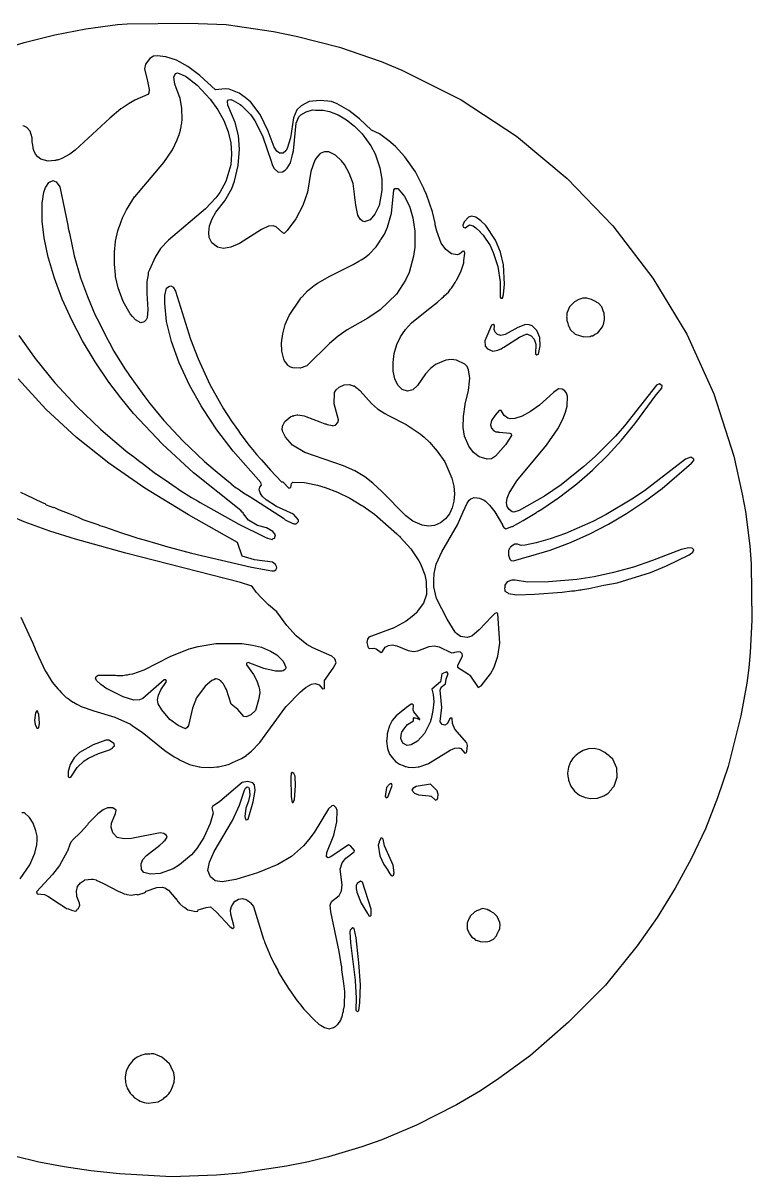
# Model space of a CAD drawing. Header units: millimetres. Extents: x 9 to 291, y 12 to 293.
# Drawn here: x 113 to 290.5, y 11.7 to 292.7 of the extents above; entities that cross this region are included whole.
import ezdxf

# ---------------------------------------------------------------- set-up
doc = ezdxf.new("R2010")
doc.units = ezdxf.units.MM
doc.layers.add('CUT', color=7, linetype='CONTINUOUS')

msp = doc.modelspace()

# ---------------------------------------------------------------- linework, layer by layer
at = {"layer": 'CUT'}
for points in [[(105.6926, 285.7031), (113.2318, 288.0414), (120.7302, 289.8853), (128.2672, 291.3314), (135.9876, 292.3775), (138.3384, 292.5329), (153.3568, 292.7485), (162.4771, 292.3774), (174.0273, 290.6878), (179.5179, 289.5774), (190.0437, 286.8683), (200.2131, 283.3659), (205.2542, 281.2929), (219.6789, 274.0499), (233.1591, 265.1894), (245.5305, 254.914), (256.6409, 243.3456), (266.3969, 230.6391), (274.6458, 216.9472), (281.2814, 202.4098), (286.1076, 187.2209), (288.1959, 178.0384), (288.9654, 173.7919), (290.043, 165.3903), (290.3207, 161.0772), (290.5363, 147.2977), (290.1367, 139.4508), (289.766, 135.7127), (289.2726, 131.9539), (287.7958, 123.9868), (284.7164, 111.6739), (282.1698, 104.0034), (279.2067, 96.5034), (275.7593, 89.1487), (271.8627, 81.9998), (267.4506, 74.9339), (262.6019, 68.0292), (254.8649, 58.4429), (245.8896, 49.3754), (236.6158, 41.2733), (228.8667, 35.6462), (224.4123, 32.6972), (218.5842, 29.305), (208.8446, 24.297), (200.4129, 20.7574), (195.536, 19.0594), (187.3941, 16.6014), (182.484, 15.3664), (177.1619, 14.2899), (165.8393, 12.629), (160.0861, 12.1062), (149.1179, 11.7068), (136.4992, 12.4444), (129.4876, 13.1823), (122.9659, 14.1356), (116.8109, 15.3353), (110.9323, 16.7814)], [(111.9482, 216.6738), (115.5018, 211.6491), (115.5826, 211.5487), (115.9156, 211.0775), (120.7153, 205.1466), (126.0389, 199.3616), (131.8357, 193.8416), (134.1987, 191.8244), (135.3343, 190.8039), (136.3464, 189.991), (138.1093, 188.4861), (140.1901, 186.9041), (141.1014, 186.1723), (142.2853, 185.3113), (144.9061, 183.3188), (146.9852, 181.8932), (147.1608, 181.7655), (147.36, 181.6362), (150.265, 179.6442), (150.5413, 179.4707), (151.1676, 178.9748), (154.0251, 177.1927), (155.4863, 176.364), (156.1353, 175.9563), (165.5566, 170.6781), (171.6614, 167.6727), (171.9921, 167.5609), (172.5619, 167.282), (173.6289, 166.968), (173.9085, 167.1761), (174.2814, 167.2497), (174.3336, 167.4924), (174.3595, 167.5116), (174.3508, 167.5722), (174.4667, 168.1105), (173.832, 168.9238), (172.264, 169.8027), (170.113, 170.3738), (167.8591, 171.6712), (166.6658, 173.2024), (166.621, 173.4567), (166.3404, 173.6199), (166.0392, 174.0063), (154.8061, 182.9369), (154.539, 183.1649), (146.9087, 190.1888), (139.9224, 197.6666), (136.7827, 201.4522), (133.8765, 205.2861), (130.5214, 210.243), (127.473, 215.325), (124.8358, 220.4156), (122.5266, 225.5251), (120.6162, 230.6068), (119.1695, 235.4859), (119.1149, 235.6991), (118.1122, 240.4398), (117.5974, 244.5307), (117.6615, 248.9206), (118.0283, 251.5786), (118.4707, 252.7092), (118.8206, 253.2621), (118.8595, 253.3236), (118.9216, 253.4218), (119.0655, 253.6492), (119.2481, 253.8909), (119.4493, 254.0375), (119.4827, 254.0618), (119.498, 254.073), (119.5629, 254.1202), (120.159, 254.3572), (120.2061, 254.3665), (121.0595, 254.0407), (121.9339, 252.8363), (123.8694, 243.5502), (123.9975, 242.8279), (124.2828, 241.5665), (125.4386, 236.0215), (127.0036, 230.7146), (128.6601, 226.1454), (130.5615, 221.6387), (131.4866, 219.8449), (133.3219, 216.1504), (134.0587, 214.8571), (135.0899, 212.8574), (137.7572, 208.5334), (138.5932, 207.3738), (138.8302, 207.0006), (142.0002, 202.5685), (142.6621, 201.7294), (143.8602, 200.0675), (147.2951, 195.9265), (151.8755, 191.0079), (157.1724, 185.9866), (159.3128, 184.2083), (162.6017, 181.4157), (163.3802, 180.8186), (163.3973, 180.8041), (163.4307, 180.7799), (163.5412, 180.6951), (163.8164, 180.4665), (163.8268, 180.3882), (164.6564, 179.6815), (164.8991, 179.5669), (164.9574, 179.5185), (165.7033, 179.0367), (166.6677, 178.297), (168.4288, 177.2763), (176.392, 172.1331), (176.3938, 172.1229), (176.7933, 171.7542), (178.6983, 170.8324), (178.8734, 170.8581), (179.0535, 170.7696), (179.4795, 170.7634), (179.7363, 170.985), (179.743, 170.986), (179.7573, 171.0031), (179.8158, 171.0537), (179.8496, 171.114), (180.0502, 171.3547), (180.0502, 171.6927), (179.9921, 171.7293), (179.978, 171.8291), (178.8693, 173.105), (174.6868, 175.0165), (172.2238, 176.6172), (171.2429, 177.5351), (170.734, 178.3048), (170.5317, 179.0804), (170.6762, 179.7139), (171.0832, 180.2235), (170.8753, 180.8651), (164.166, 188.5094), (160.162, 193.713), (156.7657, 198.835), (156.3557, 199.5166), (153.5078, 204.5837), (150.9814, 209.9728), (149.0999, 215.1499), (147.9249, 220.0244), (147.4881, 224.4167), (147.5502, 226.4217), (147.9452, 228.1505), (148.4676, 228.617), (148.9444, 228.7138), (149.5462, 228.4242), (150.0775, 227.4617), (153.7641, 215.7265), (155.6055, 210.94), (158.4565, 204.7493), (161.8196, 198.7567), (163.728, 195.8016), (165.4216, 193.4451), (165.9562, 192.6585), (166.3775, 192.1151), (167.9509, 189.9261), (169.3187, 188.3226), (169.4657, 188.1329), (169.9547, 187.577), (170.7993, 186.5868), (171.0523, 186.3288), (173.2574, 183.8214), (175.9524, 181.0122), (176.2788, 181.0006), (177.7584, 179.4922), (178.2445, 179.6052), (178.4082, 180.6425), (178.729, 180.9137), (181.5678, 180.8129), (181.9798, 180.75), (184.7088, 180.1937), (186.5854, 179.6593), (189.5834, 178.514), (192.6089, 177.0305), (195.5333, 175.282), (195.8668, 175.0504), (198.5627, 173.1411), (204.061, 168.3505), (204.3596, 168.0419), (204.5188, 167.8774), (204.6442, 167.7478), (204.8799, 167.5042), (207.4277, 164.7068), (209.3798, 161.8035), (209.7967, 161.0147), (210.8744, 158.3863), (210.875, 158.3835), (210.8767, 158.3766), (210.8803, 158.3615), (210.8862, 158.3366), (211.2017, 156.759), (211.2288, 153.5888), (210.4909, 151.421), (209.2673, 149.712), (208.8899, 149.2122), (208.8499, 149.1593), (208.827, 149.1289), (208.7963, 149.0882), (207.7327, 148.2028), (206.3372, 147.0658), (203.6119, 145.5816), (203.164, 145.3879), (202.9659, 145.3021), (202.9352, 145.2888), (202.9232, 145.2837), (197.2074, 143.1987), (196.8543, 142.704), (196.7619, 141.8831), (197.0707, 140.6007), (197.419, 140.3836), (198.4111, 140.4685), (199.005, 140.3078), (200.2518, 139.4555), (200.5704, 139.6605), (201.1998, 140.7123), (201.997, 141.1391), (202.8796, 141.2971), (204.0145, 141.0333), (206.8294, 139.9028), (208.0764, 139.6727), (209.1815, 139.818), (211.9243, 140.9145), (213.1178, 141.0836), (214.3201, 140.812), (217.3291, 139.3585), (217.8337, 139.4647), (217.9852, 139.4683), (218.1715, 139.5358), (218.9379, 139.6972), (219.4793, 139.6279), (219.8848, 139.1626), (219.9259, 138.5738), (218.7845, 136.2048), (218.788, 135.8645), (221.4762, 134.1477), (221.6836, 133.9966), (221.7627, 133.939), (221.7649, 133.9374), (221.7925, 133.9172), (223.8474, 130.8943), (224.5969, 131.3363), (226.8276, 134.2044), (227.7036, 135.8388), (228.6381, 138.5226), (229.1561, 141.7197), (228.6625, 148.9057), (228.3315, 149.139), (227.8786, 148.9194), (227.1702, 148.1771), (227.1693, 148.177), (227.1674, 148.1741), (224.1012, 144.9613), (222.2695, 143.4398), (221.1523, 143.092), (219.5751, 143.3546), (218.5514, 144.1081), (218.2751, 144.3727), (216.2744, 147.5993), (213.6808, 152.6065), (213.0247, 155.4373), (213.0268, 157.0493), (213.0479, 157.4097), (213.1055, 158.3923), (213.1068, 158.4151), (213.1148, 158.5509), (213.1212, 158.6598), (213.6284, 160.9358), (215.0222, 163.9672), (218.8511, 170.5207), (220.2274, 173.7359), (221.1698, 175.8313), (221.6565, 176.5035), (222.0439, 176.8954), (222.9065, 177.1916), (224.1424, 177.0391), (225.31, 176.5474), (225.6066, 176.3101), (226.6128, 175.3546), (227.8928, 173.7394), (227.8938, 173.7377), (227.8955, 173.7352), (227.9012, 173.7264), (227.9184, 173.6999), (229.8005, 170.5348), (229.7653, 170.3408), (230.1032, 169.8799), (230.5949, 169.5419), (232.0485, 170.1129), (232.2386, 170.1563), (234.7854, 171.5634), (238.0292, 173.5528), (238.2471, 173.6775), (238.4153, 173.7897), (239.3833, 174.3833), (242.461, 176.4859), (242.754, 176.6812), (242.8204, 176.7315), (243.7544, 177.3695), (247.8447, 180.5441), (251.7077, 183.8852), (255.3552, 187.4092), (258.7896, 191.1492), (262.039, 195.1027), (267.2051, 202.205), (268.5724, 203.7832), (268.7018, 204.3626), (268.0062, 204.8807), (267.317, 204.5209), (259.4921, 194.6428), (257.303, 192.1445), (252.3132, 187.1535), (249.5927, 184.742), (244.0309, 180.2863), (239.9849, 177.537), (233.8025, 174.0608), (232.5385, 173.6071), (232.1151, 173.726), (231.4363, 174.2726), (230.9497, 174.9767), (230.759, 175.9163), (230.915, 177.0311), (231.3999, 178.2873), (233.2899, 181.289), (240.533, 189.9434), (243.2499, 193.9406), (244.466, 196.3082), (245.0866, 197.9818), (245.5103, 199.4779), (245.641, 201.8518), (245.4032, 202.6107), (244.9784, 203.2047), (244.3162, 203.5748), (243.4387, 203.6751), (242.2017, 202.7901), (238.7862, 199.6519), (236.6202, 198.103), (234.5283, 196.9948), (232.7678, 196.47), (231.6503, 196.3712), (231.0756, 196.5067), (230.1823, 197.1909), (229.4547, 198.3656), (228.9607, 198.3655), (227.9519, 197.2635), (227.1315, 195.9705), (226.8758, 194.8925), (227.1, 194.0618), (227.7013, 193.3965), (228.165, 193.1993), (228.6871, 193.1505), (228.8092, 193.1035), (229.0047, 193.1208), (231.5706, 192.8806), (231.9057, 192.6721), (231.9331, 192.2838), (230.5115, 189.9957), (228.1059, 187.2815), (227.1098, 186.6471), (226.0045, 186.5091), (224.1271, 187.1369), (222.7345, 188.1368), (221.5845, 189.7053), (220.5548, 192.0938), (220.2146, 194.2795), (220.2482, 196.9226), (220.6729, 199.8351), (220.6821, 199.8788), (220.6833, 199.8848), (220.6835, 199.8856), (220.6931, 199.932), (221.4805, 203.2726), (221.811, 206.2536), (221.5148, 208.3075), (221.1481, 209.069), (220.5648, 209.6895), (218.5893, 210.6311), (217.3021, 210.8077), (215.9765, 210.6505), (213.4751, 209.5733), (212.2325, 208.5818), (211.0479, 207.3054), (209.0567, 204.4893), (207.8947, 203.402), (206.6247, 203.1007), (205.3194, 203.4746), (204.2371, 204.5539), (203.5323, 206.1068), (203.1634, 207.9567), (203.1008, 210.0799), (203.3816, 212.2943), (204.0285, 214.485), (204.9113, 216.3412), (205.3935, 217.0867), (206.1179, 218.086), (207.6316, 219.726), (211.3492, 222.7796), (213.9105, 224.7876), (215.005, 225.7825), (215.3739, 226.0856), (215.5885, 226.3131), (216.6144, 227.2457), (217.0844, 227.8985), (217.3549, 228.1851), (217.8274, 228.9304), (218.2736, 229.5502), (218.5254, 230.0312), (218.6641, 230.2501), (218.8395, 230.6316), (219.6563, 232.1926), (220.3938, 234.3742), (220.3938, 234.9184), (220.5835, 236.6986), (220.492, 237.0779), (220.1831, 237.2165), (219.38, 236.5095), (218.7847, 236.2911), (217.3586, 236.5493), (215.9908, 237.56), (214.8136, 239.1398), (213.8036, 242.0821), (213.3896, 243.6163), (213.3575, 243.9915), (212.6815, 246.7568), (211.2681, 250.9971), (210.8686, 251.8574), (210.7849, 251.9335), (210.6096, 252.4309), (208.5757, 256.4994), (205.9847, 260.191), (203.6936, 262.699), (202.1085, 264.1027), (199.7768, 265.7401), (197.827, 266.6309), (194.9567, 269.4382), (192.3209, 271.4677), (189.4655, 273.1091), (188.1019, 273.6452), (185.339, 273.9238), (182.6852, 273.6527), (180.7413, 272.5599), (179.696, 271.6356), (178.8783, 269.6824), (178.1065, 264.8213), (177.3306, 262.2075), (177.0044, 261.6042), (176.3299, 261.0262), (175.483, 261.0361), (174.7899, 261.5545), (174.1833, 262.539), (172.7209, 266.4491), (170.7348, 270.4449), (168.4259, 273.4446), (167.093, 274.6305), (165.6273, 275.6562), (163.2072, 276.6818), (162.2216, 276.7497), (159.8944, 276.4961), (156.0349, 280.0007), (153.1516, 282.1559), (150.392, 283.6744), (147.769, 284.5527), (145.609, 284.7983), (144.7584, 284.688), (143.8609, 284.1061), (142.7659, 282.7284), (142.5246, 281.6134), (143.324, 278.625), (143.6628, 276.5627), (143.5948, 275.6735), (143.3345, 275.3142), (140.1762, 273.9645), (139.2679, 273.3995), (138.8095, 273.19), (137.3791, 272.2246), (136.8319, 271.8843), (134.0942, 269.6084), (125.6817, 261.8099), (124.3833, 260.8299), (122.3957, 259.7508), (121.5739, 259.4431), (121.4516, 259.4025), (121.2676, 259.3653), (121.0597, 259.3232), (120.8844, 259.2877), (120.7326, 259.257), (119.0892, 259.0866), (119.0855, 259.0866), (119.0795, 259.0866), (119.072, 259.0867), (119.0655, 259.0867), (117.33, 259.5867), (116.6032, 260.1351), (115.9963, 260.8368), (115.5654, 261.7088), (115.4167, 262.2876), (115.415, 262.3013), (115.401, 262.4171), (115.3295, 263.0068), (115.2351, 263.7861), (115.1574, 264.8241), (114.6953, 266.3943), (113.878, 267.3188), (113.2396, 267.6526), (112.9193, 267.705)], [(112.3604, 178.4525), (113.7407, 177.8372), (117.6645, 175.9731), (118.3232, 175.7034), (118.5978, 175.4413), (120.3799, 174.7653), (120.4867, 174.8128), (121.5793, 174.3089), (124.4089, 173.2115), (126.4013, 172.3956), (127.5391, 171.8463), (131.1896, 170.5818), (131.7063, 170.3814), (132.7925, 170.0265), (136.9414, 168.5894), (139.2659, 167.88), (140.931, 167.3166), (142.4864, 166.8595), (142.4913, 166.8579), (142.4968, 166.8565), (145.8131, 165.8819), (148.2179, 165.148), (148.5983, 165.0962), (153.9891, 163.6603), (168.6598, 160.2535), (173.6175, 159.3077), (174.1745, 159.3237), (174.5289, 159.5869), (174.7864, 160.0244), (174.7518, 160.4007), (174.4766, 160.8692), (173.7248, 161.4351), (169.3568, 161.9908), (166.3197, 162.9172), (165.2044, 166.2619), (153.3026, 172.9878), (142.6297, 179.478), (133.8428, 185.5305), (125.9638, 191.8391), (118.5039, 198.683), (111.7737, 206.1201)], [(112.468, 148.0083), (115.338, 141.7365), (115.9173, 140.3606), (115.9554, 140.1983), (116.251, 139.5681), (116.7025, 138.4959), (118.3782, 134.9912), (118.5486, 134.7204), (118.5946, 134.6199), (120.0976, 132.199), (120.9857, 131.1901), (121.416, 130.5829), (121.8578, 130.1644), (122.3187, 129.6156), (122.5971, 129.3596), (122.7501, 129.1858), (123.0024, 128.9868), (123.5124, 128.5177), (123.9478, 128.2411), (124.7843, 127.5813), (125.1787, 127.3717), (125.2608, 127.3134), (126.1124, 126.8661), (126.2689, 126.7667), (126.3955, 126.7174), (126.9879, 126.4063), (127.0049, 126.4011), (127.1484, 126.3248), (130.203, 125.2233), (135.3643, 123.707), (139.1188, 121.9627), (139.5506, 121.6738), (139.5912, 121.6466), (140.4094, 121.0993), (142.0023, 120.0337), (147.5145, 115.6007), (149.7532, 114.0578), (150.7635, 113.5184), (151.229, 113.2207), (153.5028, 112.1453), (155.8687, 111.623), (156.0399, 111.6148), (156.4192, 111.5309), (158.6898, 111.4044), (160.1514, 111.5623), (160.5068, 111.5866), (160.6121, 111.6121), (160.9302, 111.6465), (161.5593, 111.8162), (162.4134, 111.9609), (162.9562, 112.1929), (163.1498, 112.2452), (164.0082, 112.6426), (166.2234, 113.5894), (167.391, 114.3883), (167.4405, 114.4758), (167.4628, 114.5152), (168.6138, 115.3843), (170.6958, 117.527), (176.7589, 125.8516), (177.1104, 126.2534), (180.4946, 129.7683), (181.0474, 130.2389), (181.1826, 130.354), (181.2257, 130.3907), (181.8832, 130.9503), (181.927, 130.9837), (183.2639, 131.735), (184.1129, 131.9257), (185.1065, 131.5284), (185.9613, 130.6121), (186.4439, 130.6842), (186.4428, 132.6201), (188.5286, 135.6469), (188.5809, 135.7082), (188.6037, 135.7559), (188.6216, 135.7819), (189.2357, 136.9605), (189.0749, 137.4368), (189.0746, 137.4505), (189.0698, 137.4518), (188.9192, 137.8979), (188.178, 138.5307), (183.5911, 140.5454), (182.132, 141.4167), (179.4902, 143.5055), (177.2217, 146.0181), (174.7745, 149.3856), (172.8007, 151.0258), (172.686, 151.1425), (172.502, 151.3298), (171.0884, 152.7686), (169.7684, 154.1122), (168.8689, 155.4056), (168.4331, 155.6663), (165.9773, 156.467), (137.991, 163.6556), (125.7635, 167.035), (119.4616, 169.0023), (113.2265, 171.2865), (107.1513, 173.8638)], [(112.311, 84.2743), (114.6429, 87.714), (115.843, 90.5347), (116.3645, 92.6262), (116.4195, 93.7013), (116.4202, 93.7075), (116.42, 93.7106), (116.4524, 94.343), (116.3908, 94.6622), (116.3909, 94.6629), (116.3895, 94.6687), (116.127, 96.03), (115.4077, 97.8364), (114.5685, 99.2796), (113.3699, 100.3491), (112.6703, 100.4136)]]:
    msp.add_lwpolyline(points, dxfattribs=at)
for points in [[(150.5531, 264.3015), (150.871, 265.2309), (150.989, 265.4803), (151.0923, 265.8778), (151.352, 266.6367), (151.4484, 267.2474), (151.4773, 267.3586), (151.5233, 267.7218), (151.6285, 268.3881), (151.6182, 268.4708), (151.723, 269.2989), (151.6657, 271.9921), (151.245, 274.343), (149.9809, 277.8619), (149.6677, 279.545), (150.0803, 280.5005), (150.6311, 280.668), (152.5711, 279.8256), (152.82, 279.6397), (155.3778, 277.656), (158.5367, 274.2518), (160.4215, 271.6125), (161.854, 268.9912), (162.9111, 266.2954), (163.5682, 263.5586), (163.7904, 260.8613), (163.6032, 258.215), (162.3826, 254.1535), (160.9399, 251.4828), (159.9542, 250.177), (157.4177, 247.5186), (148.4162, 239.8991), (146.4565, 237.8198), (145.1205, 235.7594), (143.7815, 232.6063), (143.4565, 232.0008), (143.454, 231.4114), (143.1448, 229.7955), (143.1115, 226.8698), (143.4129, 222.9492), (143.1907, 220.9339), (142.952, 220.4407), (142.4946, 219.9656), (141.6836, 219.7703), (140.4013, 220.4836), (139.6417, 221.2548), (139.0656, 221.9455), (137.4023, 224.9332), (136.1568, 228.2913), (135.5284, 231.06), (135.4673, 231.3975), (135.2575, 234.0489), (135.2568, 236.9145), (135.5228, 239.5357), (135.5262, 239.5638), (135.5282, 239.5799), (135.5316, 239.6087), (135.5378, 239.66), (136.0594, 242.1051), (136.3321, 242.8633), (136.6204, 243.6648), (136.8002, 244.1649), (137.219, 245.3293), (138.1443, 247.2295), (140.1512, 250.3874), (140.1895, 250.439), (147.2961, 258.7708), (149.3855, 261.8434)], [(166.2491, 272.5606), (166.2526, 272.5575), (166.7878, 272.0845), (168.3542, 270.518), (168.413, 270.4453), (168.4189, 270.4379), (168.4311, 270.4228), (168.4546, 270.3936), (169.4332, 268.9749), (171.2756, 265.325), (173.4651, 258.8758), (173.6024, 258.4368), (173.6323, 258.3833), (173.6762, 258.2541), (174.168, 257.3188), (175.137, 256.4287), (176.149, 256.5009), (176.7979, 256.9258), (177.3384, 257.4132), (178.1057, 258.6726), (178.5171, 260.3005), (178.6543, 260.7007), (178.6312, 260.7518), (178.8579, 261.649), (179.5459, 268.3994), (180.1759, 269.8861), (180.6453, 270.4094), (181.9141, 271.1523), (183.5008, 271.5797), (184.1876, 271.5678), (184.584, 271.5609), (185.5863, 271.5435), (186.1085, 271.5344), (187.6386, 271.2003), (189.705, 270.3995), (191.7725, 269.1605), (193.7196, 267.6394), (195.5565, 265.7713), (197.7026, 262.8893), (198.7723, 260.9374), (198.7929, 260.898), (199.884, 257.4525), (200.3549, 254.7526), (200.4147, 251.9841), (199.7657, 248.3069), (198.7105, 246.2251), (197.5049, 244.838), (196.3218, 244.3836), (196.2657, 244.3751), (195.6405, 244.5357), (195.0948, 244.9995), (194.5234, 245.9478), (194.0087, 248.4086), (193.8442, 249.7334), (193.8184, 250.2925), (193.6794, 251.0601), (193.3576, 253.6511), (192.4327, 256.1803), (191.253, 258.2716), (190.5659, 259.2065), (189.1173, 260.6156), (187.451, 261.3976), (186.4202, 261.412), (185.4858, 261.031), (185.3922, 260.9241), (185.3142, 260.9148), (184.325, 259.7787), (184.2867, 259.6623), (184.0262, 259.365), (183.0601, 256.5767), (182.284, 251.6015), (181.14, 248.287), (179.422, 245.0677), (177.2902, 242.2621), (176.8796, 241.7951), (176.5811, 241.5187), (176.2347, 241.6353), (174.6447, 243.1547), (173.9432, 243.3493), (172.7564, 243.2621), (171.0569, 242.4866), (165.6942, 239.0679), (163.6021, 238.1755), (161.7982, 237.8827), (160.3805, 238.2), (158.9462, 239.2047), (158.3424, 240.485), (158.2415, 241.7145), (158.4298, 243.3925), (159.0089, 245.0861), (159.9478, 246.707), (162.1619, 249.4791), (163.81, 252.4464), (164.4924, 254.2444), (165.4037, 258.0216), (165.7367, 262.013), (165.4653, 265.3902), (164.6161, 268.553), (162.882, 272.7792), (162.7874, 273.7421), (163.0488, 274.0806), (163.5739, 274.1266), (164.1725, 273.9192), (165.8527, 272.9109), (166.161, 272.6384)], [(195.7247, 235.3589), (196.12, 235.6032), (197.2569, 236.4636), (199.0083, 238.215), (199.9608, 239.6898), (200.0087, 239.8494), (200.2137, 240.156), (200.3442, 240.3418), (200.3539, 240.3657), (201.0223, 241.3653), (201.7689, 243.0102), (202.7683, 246.4159), (203.2945, 252.073), (203.571, 252.4821), (204.2685, 252.4416), (205.6924, 250.8065), (205.8845, 250.5449), (207.1055, 248.1399), (207.9667, 245.3102), (208.4337, 242.0867), (208.4053, 238.1533), (208.1214, 235.978), (207.015, 232.0133), (206.1587, 230.1417), (203.9481, 226.7572), (199.9461, 222.8789), (196.9739, 220.8952), (191.9391, 218.071), (189.7439, 216.517), (187.6253, 214.6753), (182.1141, 209.2583), (180.4473, 208.6947), (178.6853, 208.7672), (177.989, 209.0589), (177.8947, 209.1155), (177.8016, 209.1714), (177.7676, 209.1918), (177.6489, 209.263), (177.4493, 209.4645), (177.3089, 209.6484), (177.214, 209.7728), (177.033, 210.01), (176.6454, 210.5178), (176.4676, 210.907), (176.0301, 212.8379), (175.9389, 214.8719), (176.2262, 217.0525), (176.8517, 219.2905), (177.8177, 221.5257), (180.4568, 225.5187), (180.6491, 225.7442), (180.7642, 225.8792), (180.8794, 226.0144), (180.941, 226.0866), (182.2865, 227.5043), (183.8661, 228.8069), (184.7046, 229.377), (187.7514, 231.144), (193.3854, 233.9133), (194.7895, 234.781), (195.3753, 235.0825)], [(221.4728, 245.4957), (220.4155, 244.3013), (220.142, 243.5538), (220.1588, 243.0142), (220.6731, 242.8385), (221.6992, 243.5838), (222.6231, 243.382), (223.2576, 242.8992), (224.3188, 241.8945), (224.319, 241.8943), (224.3225, 241.8908), (224.3704, 241.8418), (225.0903, 241.1072), (226.7457, 238.5445), (227.507, 236.8963), (228.6204, 233.4248), (229.2377, 229.7348), (229.1755, 225.9959), (229.3987, 225.7098), (229.7609, 225.7319), (230.0472, 226.6781), (230.2311, 229.1772), (229.9896, 233.8358), (229.263, 236.9353), (228.0339, 239.8853), (225.7463, 243.4097), (224.5189, 244.6117), (223.2489, 245.4427), (222.2531, 245.7101)], [(249.3833, 225.7432), (248.3786, 225.4536), (247.2764, 224.8285), (246.087, 223.648), (245.4595, 222.1076), (245.449, 221.4244), (245.4029, 221.1664), (245.4415, 220.9403), (245.4319, 220.314), (245.6559, 219.686), (245.7484, 219.1448), (245.9478, 218.8173), (245.9597, 218.7748), (245.9951, 218.735), (246.228, 218.082), (247.4422, 216.9437), (249.5583, 216.3085), (251.1412, 216.4321), (251.3975, 216.5543), (251.8161, 216.6023), (252.1673, 216.9213), (252.9936, 217.3152), (254.1384, 218.7351), (254.2642, 219.2327), (254.3387, 219.3469), (254.6589, 220.5145), (254.6091, 220.9087), (254.5361, 222.0625), (254.4238, 222.3745), (254.4233, 222.3784), (254.4232, 222.3786), (254.4227, 222.3836), (254.4043, 222.4288), (253.977, 223.6166), (253.1666, 224.4924), (252.7884, 224.7057), (252.6308, 224.8558), (251.9385, 225.185), (251.4535, 225.4585), (250.3585, 225.7505)], [(238.9282, 214.1382), (238.8371, 216.1694), (238.1306, 217.8482), (237.0158, 218.9677), (236.2849, 219.2656), (235.3488, 219.3575), (233.5386, 218.5884), (230.415, 216.8891), (229.3527, 216.6515), (228.5539, 216.8945), (227.9964, 217.4466), (227.7442, 218.1301), (227.7915, 219.08), (227.4775, 219.3697), (227.0867, 219.1969), (225.4969, 215.3475), (225.5473, 214.0581), (226.114, 213.3838), (227.3992, 212.8691), (228.6107, 213.0728), (229.2212, 213.3613), (229.4673, 213.431), (229.7446, 213.6087), (230.1345, 213.7929), (233.9164, 216.2208), (235.4996, 216.9472), (235.5016, 216.9474), (235.5138, 216.9483), (235.52, 216.9488), (235.8333, 216.9727), (236.7563, 216.5484), (237.4859, 215.7453), (237.8717, 214.5632), (237.8001, 212.1924), (238.1228, 211.9075), (238.5108, 212.0938)], [(178.6556, 197.0611), (178.9259, 197.1207), (179.0618, 197.1506), (179.7023, 197.2917), (179.8952, 197.2971), (181.4832, 197.0602), (181.8765, 196.9612), (185.2717, 195.6639), (186.472, 195.1675), (186.7495, 195.0992), (187.0983, 194.966), (188.3301, 194.7102), (188.4692, 194.6759), (188.979, 194.8246), (189.0954, 194.847), (189.111, 194.8631), (189.2066, 194.891), (189.5947, 195.3623), (189.6989, 195.4698), (189.8353, 196.0371), (189.8484, 196.054), (189.8423, 196.0663), (189.8554, 196.1207), (188.7561, 200.0066), (188.8277, 202.682), (188.8576, 202.7392), (189.257, 203.4391), (189.9676, 204.046), (191.2339, 204.6239), (192.4814, 204.7106), (193.1435, 204.5069), (193.4077, 204.4256), (193.4535, 204.4115), (193.628, 204.3578), (194.4755, 203.7758), (194.6996, 203.5567), (194.7178, 203.5389), (194.9067, 203.3543), (195.0927, 203.1724), (197.8638, 200.0811), (199.3299, 198.7692), (201.1484, 197.6194), (202.0428, 197.1663), (206.325, 194.9405), (209.7036, 192.7315), (210.6776, 191.876), (211.9784, 190.6395), (212.447, 190.1117), (212.4903, 190.063), (212.9089, 189.5915), (213.8765, 188.5017), (215.6995, 185.9135), (217.4666, 181.93), (217.9274, 179.991), (218.0836, 178.085), (217.958, 176.2995), (217.5487, 174.6637), (216.8541, 173.2117), (215.8956, 171.9686), (214.6669, 171.0238), (213.2355, 170.4096), (211.7819, 170.2237), (210.2048, 170.4848), (207.9577, 171.4696), (206.1968, 172.7527), (200.3894, 178.6483), (198.214, 180.7005), (196.21, 182.2467), (193.7996, 183.6488), (191.0224, 184.9298), (181.6393, 188.1793), (178.578, 189.9565), (176.8738, 191.904), (176.1945, 193.3412), (176.1486, 193.5906), (176.1344, 193.6677), (176.129, 193.6967), (176.1265, 193.7104), (176.1135, 194.0465), (176.1407, 194.2526), (176.1482, 194.3096), (176.1563, 194.3707), (176.1811, 194.5587), (176.7333, 195.6812), (178.1789, 196.9239), (178.5676, 197.0417)], [(235.2784, 165.5574), (234.3563, 165.4619), (233.4293, 165.8665), (232.8079, 165.8449), (231.9413, 165.3567), (231.7845, 165.178), (231.7334, 165.1604), (231.6142, 164.9839), (231.534, 164.8925), (231.497, 164.8105), (231.419, 164.695), (231.4008, 164.597), (231.2787, 164.326), (231.2752, 164.2713), (231.2204, 164.2097), (231.25, 163.871), (231.2419, 163.7424), (231.205, 163.5439), (231.2243, 163.4625), (231.2047, 163.1511), (231.5556, 162.1836), (231.9097, 161.8564), (232.433, 161.7535), (236.3876, 162.9038), (236.4581, 162.9198), (236.6424, 162.9779), (241.3921, 164.3595), (246.3177, 166.2373), (251.0086, 168.3228), (255.5752, 170.6834), (260.0013, 173.278), (264.3732, 176.2028), (268.6338, 179.4219), (275.8406, 185.5582), (276.3727, 186.173), (276.3787, 186.5486), (275.6443, 187.0522), (274.3223, 186.5612), (264.3402, 178.8416), (261.2882, 176.7754), (255.0384, 173.0494), (251.7588, 171.3784), (245.0899, 168.4281), (241.4093, 167.1287), (237.9356, 166.1142)], [(241.0137, 156.6422), (235.8484, 156.6113), (232.8903, 157.0988), (232.0347, 157.0717), (230.885, 156.6771), (230.3469, 155.8273), (230.3567, 155.3637), (230.3383, 155.2547), (230.2604, 155.0227), (230.2906, 154.9716), (230.2838, 154.9312), (230.3692, 154.7724), (230.3774, 154.3871), (230.6776, 154.1998), (230.7276, 154.1068), (230.9652, 154.0203), (231.0689, 153.9555), (231.1292, 153.9087), (231.1493, 153.9053), (231.2759, 153.8264), (233.2941, 153.4979), (237.5535, 153.6198), (244.2996, 154.1409), (246.6384, 154.4331), (247.351, 154.48), (248.6238, 154.6811), (248.9601, 154.7231), (249.2485, 154.7798), (250.8449, 155.032), (254.441, 155.8002), (257.7165, 156.4439), (265.8149, 158.9499), (269.7389, 160.5432), (275.2389, 163.1992), (276.1578, 163.8767), (276.3837, 164.409), (276.0067, 164.8341), (275.1483, 164.9655), (273.3248, 164.5533), (266.3051, 161.8155), (261.6959, 160.2484), (256.7908, 158.8908), (252.1181, 157.8456), (247.8527, 157.227)], [(135.4958, 133.881), (135.7977, 133.8634), (136.0163, 133.8756), (137.2523, 133.8628), (138.0337, 133.9885), (138.4521, 134.0119), (139.0179, 134.1467), (139.7299, 134.2612), (142.4649, 135.2533), (148.7844, 138.4263), (153.4231, 140.3003), (155.6194, 140.9277), (159.9332, 141.6287), (159.962, 141.6297), (159.9997, 141.631), (160.0291, 141.632), (160.1554, 141.6364), (166.3688, 141.6052), (168.8996, 141.2657), (171.0969, 140.7097), (173.2211, 139.7759), (174.7983, 138.8503), (174.9053, 138.7731), (174.9271, 138.7574), (174.9379, 138.7496), (174.9537, 138.7382), (176.3252, 137.3303), (177.0009, 135.8906), (176.9443, 135.4552), (176.6972, 135.2013), (176.3668, 135.0061), (176.0354, 134.8882), (174.5134, 134.8604), (171.6046, 135.5413), (167.7925, 137.0045), (167.3914, 136.8549), (167.37, 136.4273), (169.1548, 134.0896), (169.9423, 132.5539), (170.4546, 131.0508), (170.545, 130.4039), (170.6217, 129.5809), (170.3583, 127.8818), (169.5681, 125.3109), (168.4734, 124.2709), (167.3424, 123.7701), (166.7368, 123.8125), (165.2955, 125.5588), (163.6521, 126.8709), (162.5704, 130.4375), (162.2773, 130.8743), (161.9074, 131.6039), (161.6949, 131.8501), (161.6707, 131.8952), (161.6152, 131.9425), (161.3697, 132.2269), (161.14, 132.5692), (161.0287, 132.6219), (161.0078, 132.6462), (160.906, 132.6801), (160.1656, 133.0311), (160.0161, 132.9769), (159.8604, 133.0289), (159.4863, 132.7848), (158.93, 132.583), (157.3572, 131.2786), (155.2452, 128.4341), (154.2636, 125.9029), (153.2438, 121.6745), (152.9579, 121.1383), (152.5682, 120.8781), (150.7874, 121.6725), (148.7375, 123.1587), (146.796, 125.4393), (145.9282, 126.9533), (145.7355, 127.9016), (145.9378, 129.0403), (146.5417, 130.3347), (147.9217, 132.385), (147.7901, 132.7945), (147.3292, 132.8134), (142.1935, 128.2406), (141.3223, 127.8828), (139.9971, 127.8211), (137.3595, 128.6024), (133.442, 130.5903), (133.4371, 130.5932), (133.4306, 130.5971), (133.419, 130.6039), (133.3843, 130.6244), (131.9272, 131.6566), (130.9756, 132.5644), (130.6483, 133.073), (130.8158, 133.6286), (131.2757, 133.9247)], [(201.7343, 116.0937), (202.2666, 114.6457), (203.2484, 113.4422), (203.3555, 113.2949), (203.393, 113.2649), (203.7248, 112.8583), (204.6725, 112.208), (205.6079, 111.8899), (206.0565, 111.7027), (206.235, 111.6766), (206.7531, 111.5004), (207.9754, 111.4053), (209.2261, 111.5595), (209.3716, 111.6072), (209.5045, 111.6176), (211.6138, 112.342), (211.7246, 112.3783), (212.1905, 112.6681), (216.9864, 115.6289), (218.1225, 116.125), (218.1239, 116.1253), (218.1243, 116.1254), (218.1261, 116.1259), (218.1297, 116.1267), (219.1373, 116.196), (219.6008, 116.0173), (220.5892, 114.9361), (220.914, 115.0026), (221.1001, 115.3303), (221.2287, 116.8114), (221.095, 117.4024), (218.1385, 120.804), (217.6068, 122.1268), (217.535, 123.4195), (216.9851, 123.4629), (216.2686, 122.0485), (215.7294, 121.7174), (215.0738, 121.9345), (214.5989, 122.5601), (214.5879, 122.5815), (214.5762, 122.6673), (214.9606, 126.0634), (214.5938, 130.236), (214.8538, 130.9888), (215.9178, 131.8186), (216.0113, 132.9643), (216.519, 134.3329), (216.2459, 134.7338), (214.9667, 134.216), (214.6331, 132.3009), (212.5394, 130.4739), (212.9187, 129.233), (213.0132, 127.4565), (212.8293, 125.3419), (212.3649, 123.2573), (212.2176, 122.8469), (212.2302, 122.8415), (212.3051, 122.8002), (212.2711, 122.6659), (210.9478, 120.023), (210.7508, 119.7384), (209.0322, 117.8499), (207.4945, 116.9372), (206.552, 116.7952), (205.4933, 117.3169), (205.0072, 118.4801), (205.2011, 119.8937), (205.2864, 120.0466), (205.5665, 120.5414), (205.7173, 120.7564), (205.7354, 120.7821), (205.738, 120.7858), (205.7391, 120.7874), (206.6695, 121.8815), (208.082, 122.7799), (208.0571, 123.5657), (208.1653, 123.5685), (208.2751, 123.5612), (208.3837, 123.5438), (208.4903, 123.5166), (209.0812, 123.3366), (209.1884, 123.2983), (209.2915, 123.2501), (209.3895, 123.1922), (209.4816, 123.1253), (209.5063, 123.1056), (209.604, 123.1526), (209.6439, 123.1672), (208.2104, 124.9866), (208.0471, 125.4431), (208.0773, 126.5885), (207.8406, 126.8767), (207.503, 126.8545), (206.3664, 126.0581), (203.9051, 124.0276), (202.9078, 122.8856), (202.2405, 121.5467), (202.0806, 120.9825), (202.0243, 120.8592), (201.9602, 120.5578), (201.7006, 119.6424), (201.6612, 119.1521), (201.6489, 119.0947), (201.6522, 119.0409), (201.5541, 117.8225)], [(115.8939, 121.9162), (116.3241, 121.0252), (116.5392, 120.9637), (116.8157, 121.1788), (116.9693, 122.1928), (116.8464, 124.3129), (116.4162, 125.2961), (116.0475, 124.7431), (115.8017, 122.9302)], [(124.0014, 109.1718), (124.3024, 108.9535), (124.6228, 109.0591), (126.1383, 111.4671), (127.8614, 113.0404), (128.9504, 113.6822), (131.3492, 114.8492), (134.0224, 115.771), (134.7291, 116.1704), (134.8439, 116.4001), (134.858, 116.4138), (135.2378, 116.7326), (135.1909, 117.24), (135.1295, 117.2798), (135.129, 117.314), (134.7426, 117.5308), (133.8571, 118.1052), (133.1075, 118.1058), (130.0763, 116.928), (126.7587, 115.0697), (125.4107, 113.8113), (124.4545, 112.1764), (123.9718, 110.4227)], [(248.2016, 114.8599), (247.6081, 114.336), (247.4473, 114.2235), (247.3059, 114.0692), (247.192, 113.9686), (247.1092, 113.8545), (246.8329, 113.5528), (246.4323, 112.9211), (246.3294, 112.7792), (245.8135, 111.525), (245.6196, 110.0721), (245.7147, 109.3363), (245.7109, 109.2206), (245.7445, 109.1061), (245.8433, 108.3415), (246.4136, 106.92), (247.3412, 105.6874), (248.5434, 104.7143), (249.8784, 104.1108), (251.2966, 103.8541), (252.9379, 103.9817), (254.4666, 104.5324), (254.4699, 104.5345), (254.4852, 104.5387), (255.4152, 105.0847), (256.3492, 106.0504), (256.5244, 106.3766), (256.989, 106.905), (257.7347, 109.0494), (257.6126, 111.2954), (256.6179, 113.484), (255.9804, 114.0296), (255.7784, 114.2802), (255.2295, 114.6722), (254.731, 115.0988), (254.4037, 115.262), (254.3897, 115.272), (254.3704, 115.2786), (253.4802, 115.7224), (252.099, 116.019), (250.741, 115.9557), (249.4221, 115.5446)], [(178.9748, 109.9945), (178.5447, 110.2096), (178.3296, 110.0559), (178.1759, 109.0112), (178.2681, 104.2487), (178.5139, 102.8967), (178.7597, 102.8967), (179.0977, 103.6034), (179.3435, 106.9833), (179.2514, 109.3492)], [(126.115, 80.0402), (126.0703, 80.2038), (125.9788, 81.3459), (126.2637, 82.4048), (126.9574, 83.3728), (127.9149, 84.0207), (127.9913, 84.0526), (129.6525, 84.2568), (130.0784, 84.2397), (130.7785, 84.0363), (130.8268, 84.0001), (132.3799, 83.2375), (136.3257, 81.2089), (136.9684, 80.9846), (137.6481, 80.6509), (138.1166, 80.584), (138.2866, 80.5247), (139.2963, 80.372), (140.7177, 80.5379), (140.7207, 80.528), (140.9665, 80.4359), (142.6872, 81.0196), (142.9789, 81.3114), (145.5895, 82.2376), (146.8577, 82.2981), (147.4563, 82.1518), (147.4589, 82.1503), (147.4648, 82.1469), (147.4796, 82.1384), (147.5222, 82.1141), (148.3814, 81.5304), (150.2091, 79.4578), (150.2205, 79.4448), (150.2491, 79.4124), (150.2556, 79.4051), (150.4154, 79.217), (150.5838, 78.8381), (151.1676, 78.1928), (151.905, 77.5783), (152.3576, 77.3397), (153.1314, 76.7881), (153.9499, 76.6059), (155.0698, 76.3493), (155.5307, 76.4722), (155.6446, 76.7454), (157.5844, 77.355), (158.6729, 77.4544), (160.0519, 76.2415), (163.3443, 72.673), (163.9787, 72.2289), (164.2897, 72.348), (164.3976, 72.6259), (163.5571, 75.7409), (163.4962, 76.7109), (163.735, 77.5871), (164.5585, 78.8458), (164.6382, 78.9055), (165.4353, 79.3996), (166.4483, 79.5051), (167.2526, 79.2902), (167.5363, 79.0921), (167.578, 79.063), (167.7745, 78.9258), (167.7764, 78.9245), (168.2061, 78.6244), (168.2941, 78.563), (168.3411, 78.5302), (168.4251, 78.4631), (169.0835, 77.554), (171.5577, 69.646), (171.7103, 69.2906), (171.8156, 68.9442), (173.4441, 65.0727), (173.7679, 64.4999), (174.1566, 63.5948), (174.5262, 62.9537), (174.5471, 62.9056), (175.0389, 62.0589), (175.1648, 61.6929), (176.2402, 59.7571), (177.1556, 58.3926), (177.6075, 57.6088), (178.3, 56.6868), (179.4972, 54.9024), (180.1909, 54.1124), (180.286, 53.9759), (180.5973, 53.6285), (181.3992, 52.5608), (182.5394, 51.4301), (182.8551, 51.0732), (182.8781, 51.0526), (183.7067, 50.1091), (185.1201, 48.8493), (185.6136, 48.6183), (186.421, 48.102), (187.5827, 47.7647), (188.61, 48.0959), (188.8709, 48.2937), (189.1178, 48.3441), (189.5778, 48.8108), (189.6598, 48.8669), (190.3827, 49.8643), (190.5489, 50.439), (190.6861, 50.6739), (190.8845, 51.5993), (191.0287, 52.0979), (191.0336, 52.2945), (191.2728, 53.4105), (191.3325, 56.8423), (191.1485, 58.8171), (190.6587, 62.1657), (190.6201, 62.8605), (190.5161, 63.1404), (190.0134, 66.5768), (187.9882, 76.2718), (187.7999, 77.8705), (188.1465, 78.8077), (189.9967, 80.2934), (190.5692, 81.3857), (190.7159, 82.8194), (190.2567, 86.6943), (190.7077, 88.2384), (191.5782, 89.3715), (193.6043, 90.893), (193.7339, 91.2049), (192.726, 92.3825), (192.2862, 92.5544), (187.9608, 89.7033), (187.2779, 89.4138), (186.8668, 89.687), (186.9844, 90.7165), (188.6942, 94.9857), (189.4317, 98.1832), (189.5205, 100.9871), (189.2888, 101.632), (188.6776, 102.1819), (188.1789, 102.101), (187.4126, 101.3815), (183.919, 95.6324), (182.6298, 93.9031), (181.2646, 92.3539), (178.3472, 89.7821), (175.0322, 87.8016), (170.0788, 85.7711), (164.8422, 84.1379), (161.4996, 83.6069), (159.7742, 83.8413), (158.6636, 84.8236), (158.028, 86.3587), (158.4052, 88.4013), (159.5618, 90.9931), (164.0118, 98.543), (165.7154, 102.2838), (166.9168, 105.9475), (167.1647, 106.4361), (167.5545, 106.7014), (167.8645, 106.6511), (168.0522, 106.3068), (168.1833, 104.7829), (167.9047, 103.258), (167.2801, 101.4914), (167.0182, 99.4985), (167.1985, 98.732), (167.5215, 98.6645), (167.7803, 98.8692), (168.9973, 103.0279), (169.5108, 105.793), (169.346, 107.2283), (168.9646, 107.6997), (167.6822, 108.0322), (166.357, 107.8123), (160.9132, 103.1302), (159.1125, 101.963), (158.9853, 101.624), (159.2703, 100.3062), (158.5553, 97.7572), (157.0328, 94.3715), (155.3171, 91.6939), (154.0367, 90.1684), (151.0861, 87.6887), (149.5194, 86.7218), (146.3518, 85.5765), (144.0434, 85.4512), (142.4341, 85.8745), (141.8082, 86.5892), (141.71, 87.953), (142.1891, 88.9909), (143.0574, 89.9825), (146.293, 92.5121), (147.0773, 93.2583), (147.1646, 93.3246), (147.2297, 93.4033), (147.6129, 93.7679), (148.0668, 94.4615), (147.944, 94.883), (147.3005, 95.3299), (146.3764, 95.5555), (139.3557, 94.1458), (137.6473, 94.0242), (135.9018, 94.349), (134.8433, 95.5009), (134.4284, 96.9123), (134.561, 97.8636), (135.5347, 100.2652), (135.6395, 101.0307), (134.8581, 101.5861), (133.5243, 101.5853), (132.4831, 101.1054), (131.2256, 100.1732), (129.862, 98.869), (129.4001, 98.3359), (128.8296, 97.7654), (128.6396, 97.4581), (127.0807, 95.6589), (124.9774, 93.6419), (124.8881, 93.4979), (124.6816, 93.3101), (124.3436, 92.7878), (124.4044, 92.6966), (123.8389, 91.0408), (123.7291, 90.9749), (121.8508, 87.5355), (120.1657, 85.3331), (116.2265, 81.1389), (116.4457, 80.6433), (118.1911, 80.4909), (119.0495, 80.1065), (121.8884, 78.2358), (122.285, 77.947), (122.4902, 77.8393), (123.5884, 77.1156), (123.9777, 77.0308), (123.9999, 77.0168), (124.0881, 77.0004), (124.7431, 76.6565), (125.7877, 76.4414), (126.095, 76.5951), (126.1723, 76.9043), (126.4264, 76.9913), (126.4616, 77.0601), (126.4694, 77.0633), (126.5079, 77.1506), (126.7665, 77.6563), (126.7528, 77.7063), (126.8005, 77.8144), (126.7408, 78.4045)], [(201.8758, 104.2354), (202.9266, 107.0551), (202.7102, 107.4953), (202.2419, 107.4089), (201.5446, 106.5969), (201.1535, 104.342), (201.4589, 104.0408)], [(214.1263, 104.8378), (213.8837, 105.7349), (212.2059, 107.338), (208.7535, 106.8134), (207.9037, 106.2938), (207.715, 105.8944), (208.3565, 105.1646), (209.2758, 104.7964), (211.9191, 104.4907), (212.3069, 104.4276), (212.3884, 104.4143), (212.4017, 104.4121), (212.4023, 104.412), (213.444, 103.5132), (213.8331, 103.6046), (214.0414, 104.0537)], [(200.0959, 94.1792), (199.7427, 93.3172), (199.7131, 93.0462), (199.6536, 93.0029), (199.4692, 92.5113), (199.8994, 89.9303), (200.3364, 88.988), (200.3603, 88.9163), (200.4001, 88.8506), (200.8826, 87.8101), (201.8351, 86.3967), (201.8677, 86.3714), (202.3584, 85.4899), (202.6298, 85.1027), (202.9577, 85.0449), (203.1932, 85.2276), (203.3461, 85.7945), (203.1096, 87.6232), (201.0523, 92.3529), (200.684, 93.9835), (200.4204, 94.2326)], [(194.2745, 82.9702), (194.0921, 82.8018), (194.1405, 82.4146), (194.1459, 81.8656), (194.2377, 81.6372), (194.3072, 81.0811), (195.3826, 78.4079), (196.9189, 75.8576), (196.929, 75.8607), (197.2182, 75.3011), (197.5434, 75.243), (197.8104, 75.4906), (197.7807, 76.9537), (195.6793, 83.5382), (195.1511, 83.7815), (194.3408, 83.1374)], [(221.7025, 74.7656), (221.6937, 74.7545), (221.6903, 74.7369), (221.2753, 73.7639), (221.1952, 73.6074), (221.1965, 73.5792), (221.1538, 73.479), (221.1539, 72.1551), (221.5637, 71.2368), (221.576, 71.1424), (221.6503, 71.0427), (221.7214, 70.8834), (221.8977, 70.7109), (222.3215, 70.1424), (222.709, 69.8869), (222.7113, 69.8847), (222.7163, 69.8821), (222.8026, 69.8253), (223.2305, 69.4064), (223.5964, 69.302), (223.6105, 69.2927), (223.6909, 69.275), (224.1974, 69.1304), (224.2991, 69.0788), (224.3963, 69.0737), (224.8648, 68.9399), (225.5302, 69.0138), (225.8779, 68.9955), (226.1879, 69.0869), (226.622, 69.1351), (227.5728, 69.6326), (228.2852, 70.442), (228.5865, 71.0871), (228.6314, 71.15), (228.6506, 71.2243), (228.8003, 71.5448), (229.1076, 72.0995), (229.1827, 73.3044), (229.1405, 73.4199), (229.1578, 73.6672), (228.4751, 75.1554), (227.627, 75.9843), (226.7544, 76.4472), (226.422, 76.6734), (226.312, 76.6819), (226.0347, 76.8291), (224.8914, 77.0632), (223.7254, 76.5916), (223.4418, 76.519), (223.363, 76.445), (223.0382, 76.3137), (221.9027, 75.2351)], [(192.7402, 68.6984), (193.8463, 59.6342), (193.9135, 59.4998), (194.1172, 55.3138), (194.0337, 52.3192), (194.4498, 51.9531), (194.793, 52.2216), (195.0487, 54.106), (195.1417, 58.4709), (194.8044, 63.8615), (194.1, 69.9562), (193.66, 72.24), (193.2924, 72.3986), (192.9792, 72.1493), (192.9748, 72.0989), (192.648, 71.8018), (192.5865, 71.3716)], [(147.9231, 39.9134), (146.8189, 40.8935), (145.6685, 41.3333), (145.643, 41.3458), (145.6266, 41.3493), (144.7998, 41.6653), (144.2102, 41.6501), (144.16, 41.6608), (143.8306, 41.6403), (142.6963, 41.6111), (141.6312, 41.3083), (140.6521, 40.7756), (139.7324, 40.062), (138.7496, 38.8704), (138.4846, 38.3179), (138.4524, 38.2762), (138.4353, 38.2151), (138.085, 37.4851), (137.8306, 36.0994), (137.833, 36.0623), (137.8306, 36.0538), (137.8357, 36.0184), (137.9199, 34.6918), (138.1254, 34.0169), (138.1563, 33.8037), (138.2248, 33.6905), (138.3355, 33.3269), (139.052, 32.1178), (139.3871, 31.7707), (139.4358, 31.6903), (139.5625, 31.5892), (140.13, 31.0015), (140.8405, 30.5689), (140.975, 30.4616), (141.127, 30.3945), (141.4922, 30.1721), (142.4796, 29.8139), (143.4619, 29.64), (145.9192, 30.0364), (147.1571, 30.7477), (147.4185, 31.0149), (148.0368, 31.4243), (148.1457, 31.5963), (148.5065, 31.9619), (148.7169, 32.3419), (148.9006, 32.5298), (149.1357, 33.0984), (149.2106, 33.2336), (149.2204, 33.2927), (149.3097, 33.4337), (149.3637, 33.6498), (149.8209, 34.7557), (149.9095, 35.936), (149.7408, 37.0486), (149.0497, 38.4646), (149.037, 38.495), (149.0307, 38.5036), (148.6631, 39.2567), (148.0261, 39.8221), (147.9784, 39.8778)]]:
    msp.add_lwpolyline(points, close=True, dxfattribs=at)

doc.saveas('drawing.dxf')
